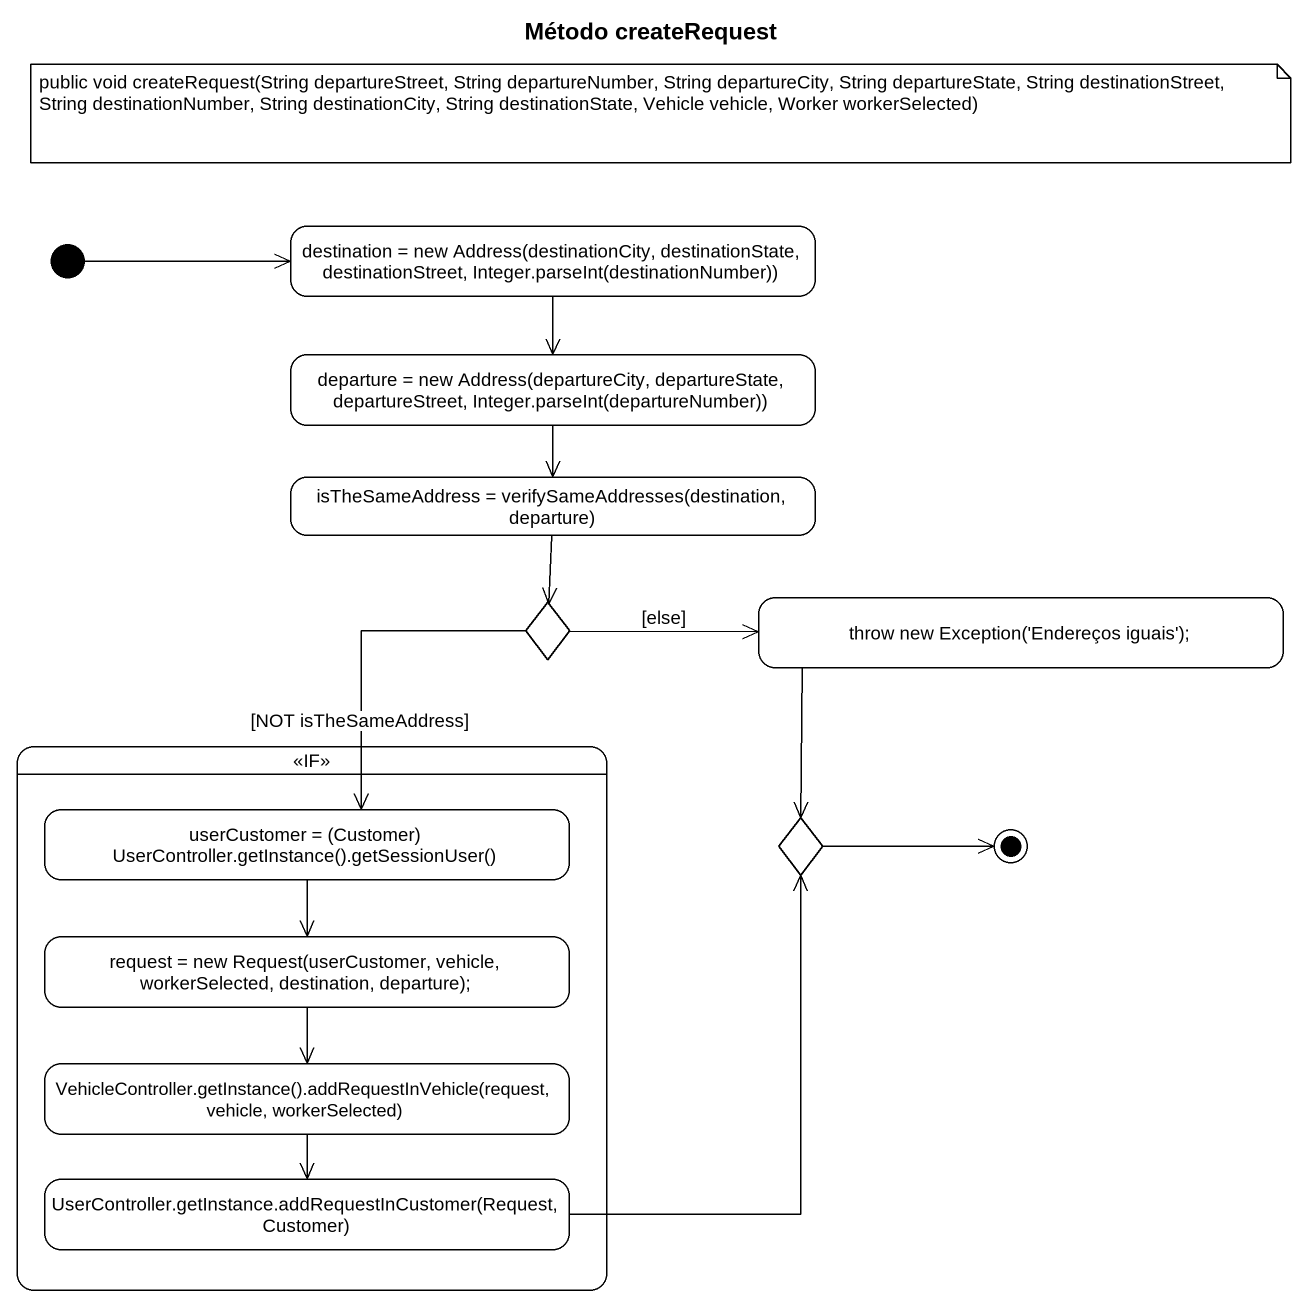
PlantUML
@startuml
title Método createRequest
hide empty description
state "destination = new Address(destinationCity, destinationState, destinationStreet, Integer.parseInt(destinationNumber))" as destination_new_Address
state "departure = new Address(departureCity, departureState, departureStreet, Integer.parseInt(departureNumber))" as departure_new_Address
state "isTheSameAddress = verifySameAddresses(destination, departure)" as isTheSameAddress
state "throw new Exception('Endereços iguais');" as throw_new_Exception
state choice1 <<choice>>
state "<<IF>>" as IF_ {
  state "userCustomer = (Customer) UserController.getInstance().getSessionUser()" as userCustomer_Customer
  state "request = new Request(userCustomer, vehicle, workerSelected, destination, departure);" as request_new_Request
  state "VehicleController.getInstance().addRequestInVehicle(request, vehicle, workerSelected)" as VehicleController
  state "UserController.getInstance.addRequestInCustomer(Request, Customer)" as UserController_getInstance
}
state choice2 <<choice>>
[*] -right-> destination_new_Address
destination_new_Address --> departure_new_Address
departure_new_Address --> isTheSameAddress
isTheSameAddress --> choice1
throw_new_Exception --> choice2
choice1 -right-> throw_new_Exception : [else]
choice1 --> userCustomer_Customer : [NOT isTheSameAddress]
userCustomer_Customer --> request_new_Request
request_new_Request --> VehicleController
VehicleController --> UserController_getInstance
UserController_getInstance -up-> choice2
choice2 -right-> [*]
note as N1
  public void createRequest(String departureStreet, String departureNumber, String departureCity, String departureState, String destinationStreet, String destinationNumber, String destinationCity, String destinationState, Vehicle vehicle, Worker workerSelected)
end note
@enduml
